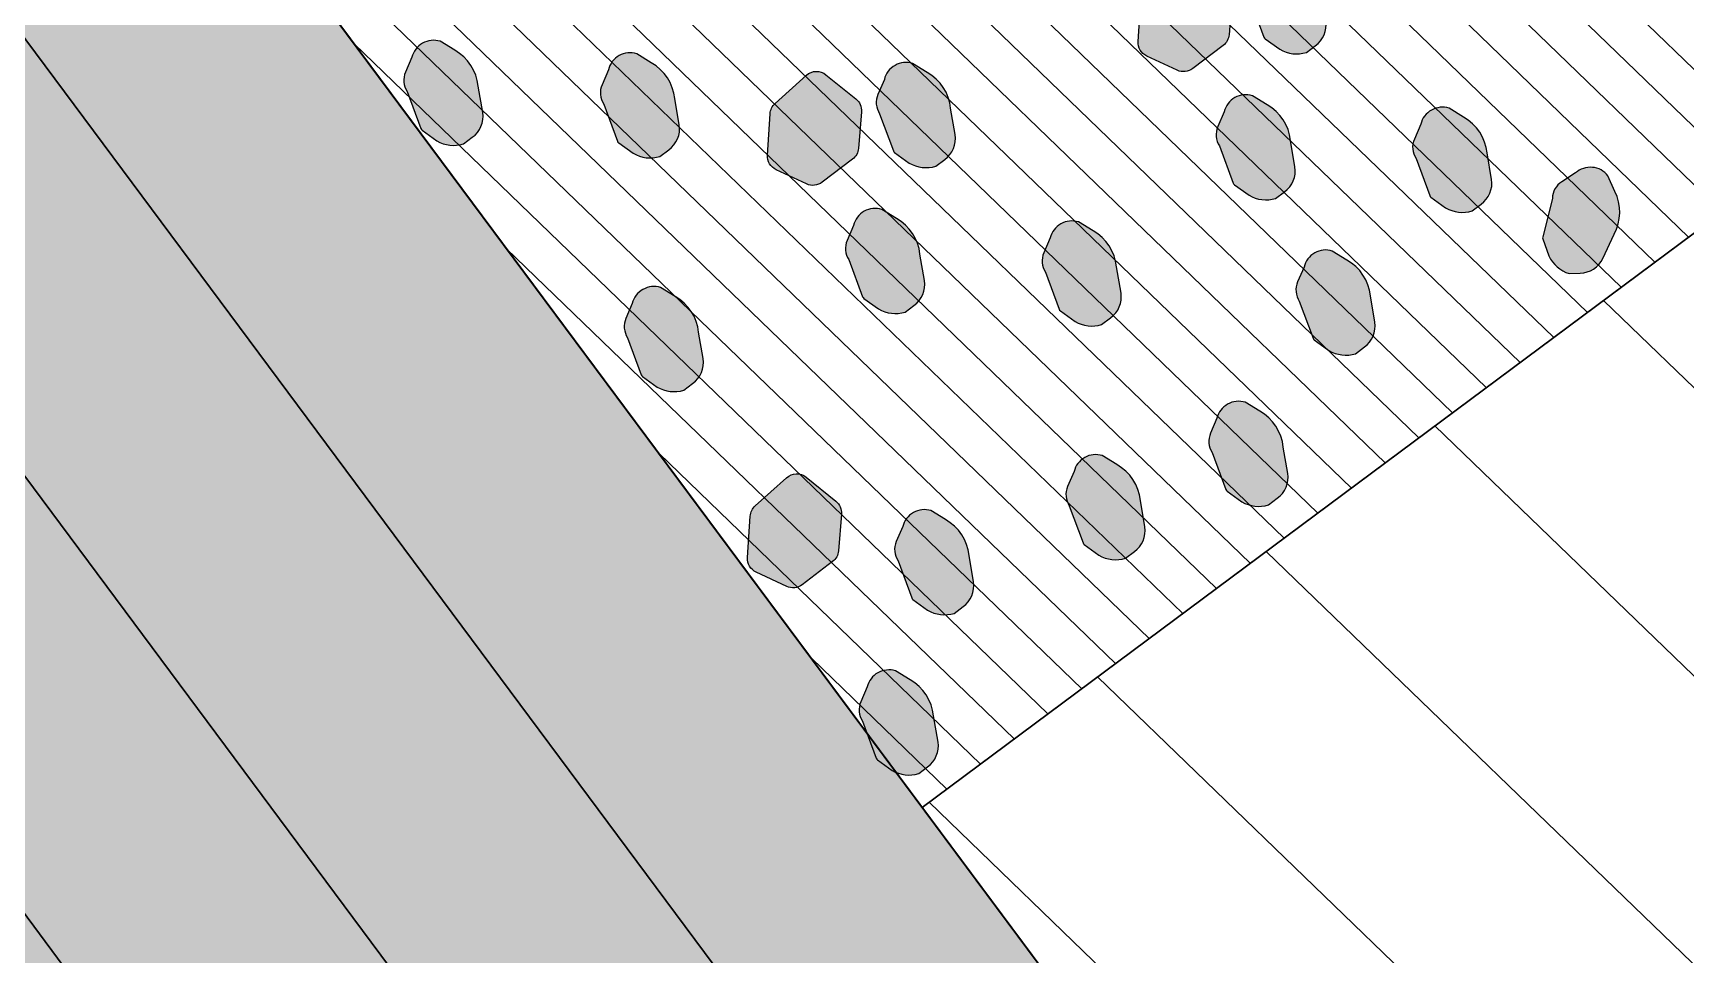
# Model space of a CAD drawing. Header units: millimetres. Extents: x 60.6 to 115.2, y 47.4 to 73.6.
# Drawn here: x 74.136 to 75.402, y 63.367 to 64.073 of the extents above; entities that cross this region are included whole.
import ezdxf

# ---------------------------------------------------------------- set-up
doc = ezdxf.new("R2010")
doc.units = ezdxf.units.MM
doc.layers.add('HATCH', color=252, linetype='Continuous', lineweight=0)
doc.layers.add('paving', color=251, linetype='Continuous', lineweight=30)
doc.layers.add('hatch 3', color=7, linetype='Continuous', true_color=0x57792a)
doc.layers.add('kamni', color=250, linetype='Continuous')

msp = doc.modelspace()

# ---------------------------------------------------------------- hatches: boundary and pattern name
at = {"layer": 'HATCH'}
h = msp.add_hatch(color=254, dxfattribs=at)
h.set_gradient(color1=(241, 224, 197), color2=(229, 198, 148), rotation=45, one_color=1, tint=0.7400000095367432, name='INVSPHERICAL')
h.paths.add_polyline_path([(72.28810694884828, 58.85666559282595), (71.99666243536603, 59.88624360729148), (72.10006690323712, 59.96317771274346), (72.19146111161626, 60.03117604792067), (72.73072178708571, 60.43239215131268), (74.73116627184959, 61.92074570227498), (71.58857777856008, 66.14459010753683), (70.46230397407021, 65.30662952975752), (70.17085946077304, 66.3362075435698), (70.20955975139645, 66.36500100271985), (70.26618778528916, 66.40713290688939), (70.34154037068527, 66.46319609129796), (71.7939574933813, 67.54381102388288), (72.27149397399148, 66.9019707714159), (72.39087809414389, 66.7415107082993), (75.32245297884162, 62.80128238958082), (75.77856147985881, 62.18824274270128), (76.13038718819564, 61.71536598745342), (75.32808687261206, 61.11844538669118), (74.81336000500949, 60.73548271664106), (74.22640784799717, 60.29878360612452), (73.3179974739885, 59.62291590962786), (72.38503187673757, 58.92877884650511)])
at = {"layer": 'hatch 3', "linetype": 'Continuous'}
h = msp.add_hatch(dxfattribs=at)
h.set_pattern_fill('ANSI31', color=41, scale=0.01, angle=91, style=0)
h.set_pattern_definition([(136, (679.4135977810487, -569.1557750629456), (-0.02205540326207316, -0.02283903866075217), [])])
h.paths.add_polyline_path([(74.8171618665184, 63.4804266817373), (74.16054920567979, 64.36295702887924), (75.04307955282184, 65.01956968971785), (75.69969221366034, 64.13703934257592)])
h = msp.add_hatch(dxfattribs=at)
h.set_pattern_fill('ANSI31', color=256, scale=0.05, angle=91, style=0)
h.set_pattern_definition([(136, (-529.2652610559677, -497.6456645938825), (-0.1102770163103658, -0.1141951933037609), [])])
h.paths.add_polyline_path([(75.47377452735702, 62.59789633459548), (74.8171618665184, 63.48042668173741), (75.69969221366046, 64.13703934257603), (76.35630487449896, 63.25450899543409)])
at = {"layer": 'kamni', "linetype": 'ByBlock', "ltscale": 2}
h = msp.add_hatch(color=256, dxfattribs=at)
h.set_gradient(color1=(130, 130, 130), color2=(64, 64, 64), one_color=1, tint=0.25, name='INVSPHERICAL')
edge = h.paths.add_edge_path()
edge.add_line((75.11123042163456, 64.05830968190332), (75.1180296233772, 64.06344102108562))
edge.add_arc((75.10665943812683, 64.07944493779382), 0.0196317717649419, 305.392372169465, 368.8351000335534)
edge.add_line((75.1260582686167, 64.08246020531999), (75.12260751668157, 64.10263986272469))
edge.add_arc((75.08715252616162, 64.09897184335739), 0.03564422420040508, 5.906559590225536, 60.58350178119481)
edge.add_line((75.10465935076058, 64.13002054399533), (75.09347791317066, 64.136916002759))
edge.add_arc((75.08838385046022, 64.12066039027638), 0.01703509354487612, 72.60044114687348, 166.4045270058792)
edge.add_line((75.07182608745256, 64.12466474993391), (75.06693600907329, 64.11324456203067))
edge.add_arc((75.08109805196966, 64.10704545742317), 0.01545937763732717, 156.3597199373562, 213.648947996716)
edge.add_line((75.06822892130947, 64.09847937121151), (75.07872652113201, 64.07007707997911))
edge.add_arc((75.0811489845878, 64.07089384027415), 0.002556448038621741, 198.6321018787561, 234.2104863483453)
edge.add_line((75.07965395019608, 64.06882012410699), (75.09087238014581, 64.06073225796547))
edge.add_arc((75.10381275715122, 64.08272594013272), 0.02551813888817191, 239.5288099973889, 286.8987927332059)
h = msp.add_hatch(color=256, dxfattribs=at)
h.set_gradient(color1=(130, 130, 130), color2=(163, 163, 163), centered=1, one_color=1, tint=0.6399999856948853, name='SPHERICAL')
edge = h.paths.add_edge_path()
edge.add_line((75.05428784451465, 64.1000154088448), (75.05202368496259, 64.07193431997541))
edge.add_arc((75.04054094968353, 64.0728601652919), 0.01151999995829113, 307.2414973704428, 355.39025156837505, ccw=False)
edge.add_line((75.04751257551447, 64.06368918757346), (75.02419510710138, 64.04596363313033))
edge.add_arc((75.01722348123735, 64.0551346108956), 0.01152000001559035, 244.97052524652912, 307.2414973604518, ccw=False)
edge.add_line((75.0123495484927, 64.04469645109805), (74.98900713557123, 64.05559581963928))
edge.add_arc((74.99388106832896, 64.06603397940682), 0.01151999999391073, 176.3479944034461, 244.9705251244554, ccw=False)
edge.add_line((74.98238446171888, 64.06676776160441), (74.98440771179207, 64.0984672374044))
edge.add_arc((74.99590431840738, 64.09773345521842), 0.0115199999984231, 132.0214219802031, 176.3479944626598, ccw=False)
edge.add_line((74.98819273352979, 64.10629160096607), (75.01221078183175, 64.12793381460745))
edge.add_arc((75.01992236670571, 64.11937566885706), 0.01151999999796497, 51.14496387606118, 132.0214219576772, ccw=False)
edge.add_line((75.02714946317599, 64.12834670428003), (75.05003220566266, 64.10991228962587))
edge.add_arc((75.04280510917681, 64.10094125418823), 0.01152000001906038, -4.609748541704789, 51.14496386149659, ccw=False)
h = msp.add_hatch(color=256, dxfattribs=at)
h.set_gradient(color1=(130, 130, 130), color2=(64, 64, 64), one_color=1, tint=0.25, name='INVSPHERICAL')
edge = h.paths.add_edge_path()
edge.add_line((74.46582058323463, 63.98824942651765), (74.47261978494669, 63.99338076565039))
edge.add_arc((74.46124959967187, 64.00938468234608), 0.01963177176890384, 305.3923722487573, 368.8351001129976)
edge.add_line((74.48064843016152, 64.01239994989976), (74.47719767825686, 64.03257960735402))
edge.add_arc((74.44174268776919, 64.0289115879325), 0.03564422417386991, 5.906559682272529, 60.58350187326226)
edge.add_line((74.45924951230529, 64.05996028857555), (74.44806807477062, 64.06685574737332))
edge.add_arc((74.44297401204847, 64.05060013484785), 0.01703509358927651, 72.60044115239825, 166.4045270116866)
edge.add_line((74.42641624899727, 64.05460449451414), (74.42152617064278, 64.04318430659544))
edge.add_arc((74.43568821350902, 64.03698520204057), 0.01545937758862131, 156.3597200712953, 213.6489481306258)
edge.add_line((74.42281908290943, 64.02841911582584), (74.43331668267672, 64.00001682455888))
edge.add_arc((74.43573914616832, 64.00083358488496), 0.002556448082472068, 198.6321022814706, 234.2104867513443)
edge.add_line((74.43424411176557, 63.99875986867175), (74.44546254169052, 63.99067200254524))
edge.add_arc((74.4584029186841, 64.01266568479286), 0.02551813895145151, 239.5288101117863, 286.8987928476483)
h = msp.add_hatch(color=256, dxfattribs=at)
h.set_gradient(color1=(130, 130, 130), color2=(64, 64, 64), one_color=1, tint=0.25, name='INVSPHERICAL')
edge = h.paths.add_edge_path()
edge.add_line((74.6163126966344, 63.97868996970215), (74.62311189834656, 63.98382130883488))
edge.add_arc((74.61174171307209, 63.99982522553023), 0.01963177176842827, 305.3923722485224, 368.8351001128735)
edge.add_line((74.63114054356129, 64.0028404930838), (74.62768979165662, 64.02302015053851))
edge.add_arc((74.59223480116941, 64.01935213111676), 0.03564422417344097, 5.9065596827113, 60.58350187371948)
edge.add_line((74.60974162570506, 64.05040083175959), (74.59856018817038, 64.05729629055782))
edge.add_arc((74.59346612544846, 64.04104067803212), 0.01703509358942549, 72.60044115335668, 166.4045270125197)
edge.add_line((74.57690836239715, 64.04504503769817), (74.57201828404254, 64.03362484977947))
edge.add_arc((74.58618032690867, 64.0274257452246), 0.01545937758851716, 156.3597200711264, 213.6489481308593)
edge.add_line((74.57331119630919, 64.01885965900988), (74.5838087960766, 63.99045736774337))
edge.add_arc((74.58623125956888, 63.99127412806922), 0.002556448083045796, 198.6321022717574, 234.2104867419233)
edge.add_line((74.58473622516544, 63.98920041185579), (74.59595465509028, 63.98111254572927))
edge.add_arc((74.60889503208341, 64.00310622797713), 0.02551813895141688, 239.5288101129252, 286.8987928487737)
h = msp.add_hatch(color=256, dxfattribs=at)
h.set_gradient(color1=(130, 130, 130), color2=(163, 163, 163), centered=1, one_color=1, tint=0.6399999856948853, name='SPHERICAL')
edge = h.paths.add_edge_path()
edge.add_line((74.77058850556205, 64.01297429684212), (74.76832434600999, 63.98489320797273))
edge.add_arc((74.75684161073093, 63.98581905328922), 0.01151999995829113, 307.2414973704428, 355.39025156837505, ccw=False)
edge.add_line((74.76381323656187, 63.97664807557078), (74.74049576814878, 63.95892252112765))
edge.add_arc((74.73352414228475, 63.96809349889293), 0.01152000001559035, 244.97052524652912, 307.2414973604518, ccw=False)
edge.add_line((74.72865020954009, 63.95765533909537), (74.70530779661863, 63.9685547076366))
edge.add_arc((74.71018172937636, 63.97899286740414), 0.01151999999391073, 176.3479944034461, 244.9705251244554, ccw=False)
edge.add_line((74.69868512276628, 63.97972664960173), (74.70070837283947, 64.01142612540173))
edge.add_arc((74.71220497945478, 64.01069234321574), 0.0115199999984231, 132.0214219802031, 176.3479944626598, ccw=False)
edge.add_line((74.70449339457718, 64.0192504889634), (74.72851144287915, 64.04089270260476))
edge.add_arc((74.73622302775311, 64.03233455685438), 0.01151999999796497, 51.14496387606118, 132.0214219576772, ccw=False)
edge.add_line((74.74345012422339, 64.04130559227735), (74.76633286671006, 64.02287117762319))
edge.add_arc((74.75910577022421, 64.01390014218555), 0.01152000001906038, -4.609748541704789, 51.14496386149659, ccw=False)
h = msp.add_hatch(color=256, dxfattribs=at)
h.set_gradient(color1=(130, 130, 130), color2=(64, 64, 64), one_color=1, tint=0.25, name='INVSPHERICAL')
edge = h.paths.add_edge_path()
edge.add_line((74.82753108268196, 63.97126856990064), (74.8343302844246, 63.97639990908294))
edge.add_arc((74.82296009917422, 63.99240382579114), 0.0196317717649419, 305.392372169465, 368.8351000335534)
edge.add_line((74.8423589296641, 63.99541909331731), (74.83890817772897, 64.015598750722))
edge.add_arc((74.80345318720902, 64.01193073135471), 0.03564422420040508, 5.906559590225536, 60.58350178119481)
edge.add_line((74.82096001180798, 64.04297943199265), (74.80977857421806, 64.04987489075631))
edge.add_arc((74.80468451150762, 64.0336192782737), 0.01703509354487612, 72.60044114687348, 166.4045270058792)
edge.add_line((74.78812674849996, 64.03762363793123), (74.78323667012069, 64.02620345002799))
edge.add_arc((74.79739871301706, 64.02000434542049), 0.01545937763732717, 156.3597199373562, 213.648947996716)
edge.add_line((74.78452958235687, 64.01143825920883), (74.79502718217941, 63.98303596797643))
edge.add_arc((74.7974496456352, 63.98385272827147), 0.002556448038621741, 198.6321018787561, 234.2104863483453)
edge.add_line((74.79595461124347, 63.98177901210431), (74.80717304119321, 63.97369114596279))
edge.add_arc((74.82011341819862, 63.99568482813004), 0.02551813888817191, 239.5288099973889, 286.8987927332059)
h = msp.add_hatch(color=256, dxfattribs=at)
h.set_gradient(color1=(130, 130, 130), color2=(64, 64, 64), one_color=1, tint=0.25, name='INVSPHERICAL')
edge = h.paths.add_edge_path()
edge.add_line((75.08769666655746, 63.94659006516042), (75.09449586826952, 63.95172140429315))
edge.add_arc((75.0831256829947, 63.96772532098885), 0.01963177176890384, 305.3923722487573, 368.8351001129976)
edge.add_line((75.10252451348435, 63.97074058854253), (75.09907376157969, 63.99092024599679))
edge.add_arc((75.06361877109202, 63.98725222657527), 0.03564422417386991, 5.906559682272529, 60.58350187326226)
edge.add_line((75.08112559562812, 64.01830092721832), (75.06994415809345, 64.02519638601609))
edge.add_arc((75.0648500953713, 64.00894077349062), 0.01703509358927651, 72.60044115239825, 166.4045270116866)
edge.add_line((75.0482923323201, 64.0129451331569), (75.04340225396561, 64.0015249452382))
edge.add_arc((75.05756429683186, 63.99532584068334), 0.01545937758862131, 156.3597200712953, 213.6489481306258)
edge.add_line((75.04469516623226, 63.98675975446861), (75.05519276599955, 63.95835746320165))
edge.add_arc((75.05761522949115, 63.95917422352773), 0.002556448082472068, 198.6321022814706, 234.2104867513443)
edge.add_line((75.0561201950884, 63.95710050731452), (75.06733862501335, 63.94901264118801))
edge.add_arc((75.08027900200693, 63.97100632343563), 0.02551813895145151, 239.5288101117863, 286.8987928476483)
h = msp.add_hatch(color=256, dxfattribs=at)
h.set_gradient(color1=(130, 130, 130), color2=(64, 64, 64), one_color=1, tint=0.25, name='INVSPHERICAL')
edge = h.paths.add_edge_path()
edge.add_line((75.23818877995723, 63.93703060834491), (75.2449879816694, 63.94216194747764))
edge.add_arc((75.23361779639492, 63.958165864173), 0.01963177176842827, 305.3923722485224, 368.8351001128735)
edge.add_line((75.25301662688412, 63.96118113172656), (75.24956587497945, 63.98136078918128))
edge.add_arc((75.21411088449224, 63.97769276975953), 0.03564422417344097, 5.9065596827113, 60.58350187371948)
edge.add_line((75.23161770902789, 64.00874147040236), (75.22043627149321, 64.01563692920058))
edge.add_arc((75.21534220877129, 63.99938131667489), 0.01703509358942549, 72.60044115335668, 166.4045270125197)
edge.add_line((75.19878444571998, 64.00338567634094), (75.19389436736537, 63.99196548842224))
edge.add_arc((75.2080564102315, 63.98576638386737), 0.01545937758851716, 156.3597200711264, 213.6489481308593)
edge.add_line((75.19518727963202, 63.97720029765264), (75.20568487939943, 63.94879800638614))
edge.add_arc((75.20810734289171, 63.94961476671199), 0.002556448083045796, 198.6321022717574, 234.2104867419233)
edge.add_line((75.20661230848827, 63.94754105049856), (75.21783073841311, 63.93945318437204))
edge.add_arc((75.23077111540624, 63.96144686661989), 0.02551813895141688, 239.5288101129252, 286.8987928487737)
h = msp.add_hatch(color=256, dxfattribs=at)
h.set_gradient(color1=(130, 130, 130), color2=(64, 64, 64), one_color=1, tint=0.25, name='INVSPHERICAL')
edge = h.paths.add_edge_path()
edge.add_line((75.31235637268583, 63.88904899108286), (75.32086561913854, 63.88943951650401))
edge.add_arc((75.32053042531163, 63.90906842653271), 0.019631771795139, 270.9783184650939, 334.4210463293718)
edge.add_line((75.33823811037041, 63.90059232166834), (75.34679625102251, 63.91919029174971))
edge.add_arc((75.31547372178409, 63.93620234262187), 0.0356442241151161, 331.4925058023415, 386.1694479933074)
edge.add_line((75.34746418721534, 63.95192242004725), (75.3421368840967, 63.96393040647456))
edge.add_arc((75.32874723587895, 63.95339894252993), 0.01703509354867882, 38.18638721417508, 131.9904730736476)
edge.add_line((75.31735063854171, 63.96606037931053), (75.30686210615886, 63.95940273350755))
edge.add_arc((75.3150418919679, 63.94628467493976), 0.01545937762231983, 121.9456662770571, 179.234894336606)
edge.add_line((75.29958389267529, 63.94649110734974), (75.29219204372521, 63.91712700820483))
edge.add_arc((75.29465212316325, 63.91643171275109), 0.002556448045520293, 164.218047265119, 199.7964317348159)
edge.add_line((75.29224675643445, 63.91556589665663), (75.29693066527875, 63.90255329709964))
edge.add_arc((75.32003630707743, 63.91338402802762), 0.02551813894787653, 205.1147562789811, 252.4847390148752)
h = msp.add_hatch(color=256, dxfattribs=at)
h.set_gradient(color1=(130, 130, 130), color2=(64, 64, 64), one_color=1, tint=0.25, name='INVSPHERICAL')
edge = h.paths.add_edge_path()
edge.add_line((74.80399732760486, 63.85954895315774), (74.81079652931692, 63.86468029229047))
edge.add_arc((74.7994263440421, 63.88068420898617), 0.01963177176890384, 305.3923722487573, 368.8351001129976)
edge.add_line((74.81882517453175, 63.88369947653985), (74.81537442262709, 63.90387913399411))
edge.add_arc((74.77991943213942, 63.90021111457258), 0.03564422417386991, 5.906559682272529, 60.58350187326226)
edge.add_line((74.79742625667552, 63.93125981521564), (74.78624481914085, 63.93815527401341))
edge.add_arc((74.7811507564187, 63.92189966148794), 0.01703509358927651, 72.60044115239825, 166.4045270116866)
edge.add_line((74.7645929933675, 63.92590402115422), (74.75970291501301, 63.91448383323552))
edge.add_arc((74.77386495787925, 63.90828472868066), 0.01545937758862131, 156.3597200712953, 213.6489481306258)
edge.add_line((74.76099582727966, 63.89971864246593), (74.77149342704695, 63.87131635119897))
edge.add_arc((74.77391589053855, 63.87213311152505), 0.002556448082472068, 198.6321022814706, 234.2104867513443)
edge.add_line((74.7724208561358, 63.87005939531184), (74.78363928606075, 63.86197152918533))
edge.add_arc((74.79657966305433, 63.88396521143295), 0.02551813895145151, 239.5288101117863, 286.8987928476483)
h = msp.add_hatch(color=256, dxfattribs=at)
h.set_gradient(color1=(130, 130, 130), color2=(64, 64, 64), one_color=1, tint=0.25, name='INVSPHERICAL')
edge = h.paths.add_edge_path()
edge.add_line((74.95448944100463, 63.84998949634223), (74.9612886427168, 63.85512083547496))
edge.add_arc((74.94991845744232, 63.87112475217032), 0.01963177176842827, 305.3923722485224, 368.8351001128735)
edge.add_line((74.96931728793152, 63.87414001972388), (74.96586653602685, 63.8943196771786))
edge.add_arc((74.93041154553964, 63.89065165775685), 0.03564422417344097, 5.9065596827113, 60.58350187371948)
edge.add_line((74.94791837007529, 63.92170035839968), (74.93673693254061, 63.9285958171979))
edge.add_arc((74.93164286981869, 63.9123402046722), 0.01703509358942549, 72.60044115335668, 166.4045270125197)
edge.add_line((74.91508510676738, 63.91634456433826), (74.91019502841277, 63.90492437641956))
edge.add_arc((74.9243570712789, 63.89872527186469), 0.01545937758851716, 156.3597200711264, 213.6489481308593)
edge.add_line((74.91148794067942, 63.89015918564996), (74.92198554044683, 63.86175689438346))
edge.add_arc((74.9244080039391, 63.86257365470931), 0.002556448083045796, 198.6321022717574, 234.2104867419233)
edge.add_line((74.92291296953567, 63.86049993849588), (74.93413139946051, 63.85241207236936))
edge.add_arc((74.94707177645364, 63.87440575461721), 0.02551813895141688, 239.5288101129252, 286.8987928487737)
h = msp.add_hatch(color=256, dxfattribs=at)
h.set_gradient(color1=(130, 130, 130), color2=(64, 64, 64), one_color=1, tint=0.25, name='INVSPHERICAL')
edge = h.paths.add_edge_path()
edge.add_line((75.14883760917064, 63.82772767409142), (75.15563681091317, 63.83285901327372))
edge.add_arc((75.14426662566325, 63.84886292998181), 0.01963177176458585, 305.3923721685752, 368.8351000327227)
edge.add_line((75.16366545615278, 63.85187819750763), (75.16021470421765, 63.87205785491278))
edge.add_arc((75.1247597136977, 63.86838983554537), 0.03564422420041678, 5.906559590407308, 60.58350178144374)
edge.add_line((75.14226653829655, 63.89943853618342), (75.13108510070663, 63.90633399494709))
edge.add_arc((75.12599103799619, 63.89007838246448), 0.01703509354487612, 72.60044114687348, 166.4045270058792)
edge.add_line((75.10943327498853, 63.89408274212201), (75.10454319660926, 63.88266255421877))
edge.add_arc((75.11870523950597, 63.87646344961104), 0.01545937763773078, 156.3597199370911, 213.6489479967171)
edge.add_line((75.10583610884544, 63.86789736339915), (75.11633370866798, 63.83949507216721))
edge.add_arc((75.11875617212377, 63.84031183246225), 0.002556448038621741, 198.6321018787561, 234.2104863483453)
edge.add_line((75.11726113773204, 63.83823811629509), (75.12847956768167, 63.83015025015311))
edge.add_arc((75.14141994468662, 63.85214393232081), 0.02551813888833325, 239.5288099987867, 286.8987927346714)
h = msp.add_hatch(color=256, dxfattribs=at)
h.set_gradient(color1=(130, 130, 130), color2=(64, 64, 64), one_color=1, tint=0.25, name='INVSPHERICAL')
edge = h.paths.add_edge_path()
edge.add_line((74.63457874140602, 63.79979343270293), (74.64137794314865, 63.80492477188568))
edge.add_arc((74.63000775789862, 63.82092868859354), 0.01963177176446633, 305.39237216923, 368.8351000334294)
edge.add_line((74.64940658838805, 63.82394395611959), (74.64595583645303, 63.84412361352429))
edge.add_arc((74.61050084593262, 63.84045559415722), 0.03564422420083402, 5.906559589786766, 60.58350178073758)
edge.add_line((74.62800767053204, 63.87150429479539), (74.616826232942, 63.87839975355905))
edge.add_arc((74.61173217023156, 63.86214414107656), 0.01703509354476763, 72.60044114675912, 166.404527006161)
edge.add_line((74.59517440722402, 63.86614850073397), (74.59028432884475, 63.85472831283028))
edge.add_arc((74.60444637174112, 63.84852920822266), 0.01545937763737276, 156.3597199369703, 213.6489479961318)
edge.add_line((74.59157724108081, 63.83996312201111), (74.60207484090347, 63.81156083077872))
edge.add_arc((74.60449730435926, 63.81237759107375), 0.002556448038621741, 198.6321018787561, 234.2104863483453)
edge.add_line((74.60300226996753, 63.81030387490659), (74.61422069991715, 63.80221600876507))
edge.add_arc((74.62716107692256, 63.82420969093243), 0.0255181388882699, 239.5288099975184, 286.8987927333759)
h = msp.add_hatch(color=256, dxfattribs=at)
h.set_gradient(color1=(130, 130, 130), color2=(64, 64, 64), one_color=1, tint=0.25, name='INVSPHERICAL')
edge = h.paths.add_edge_path()
edge.add_line((75.08217628266732, 63.71193764162422), (75.08897548437949, 63.71706898075695))
edge.add_arc((75.07760529910456, 63.73307289745253), 0.01963177176887701, 305.39237224922, 368.8351001133764)
edge.add_line((75.0970041295941, 63.73608816500632), (75.09355337768955, 63.75626782246059))
edge.add_arc((75.05809838720188, 63.75259980303906), 0.03564422417386991, 5.906559682272529, 60.58350187326226)
edge.add_line((75.07560521173798, 63.78364850368212), (75.0644237742033, 63.79054396247989))
edge.add_arc((75.05932971148115, 63.77428834995442), 0.01703509358927651, 72.60044115239825, 166.4045270116866)
edge.add_line((75.04277194842996, 63.7782927096207), (75.03788187007547, 63.766872521702))
edge.add_arc((75.05204391294171, 63.76067341714713), 0.01545937758862131, 156.3597200712953, 213.6489481306258)
edge.add_line((75.03917478234212, 63.7521073309324), (75.0496723821094, 63.72370503966545))
edge.add_arc((75.05209484560112, 63.72452179999175), 0.002556448082652441, 198.6321022854854, 234.2104867543244)
edge.add_line((75.05059981119837, 63.72244808377832), (75.06181824112309, 63.7143602176518))
edge.add_arc((75.07475861811679, 63.73635389989954), 0.02551813895160715, 239.5288101116957, 286.8987928475742)
h = msp.add_hatch(color=256, dxfattribs=at)
h.set_gradient(color1=(130, 130, 130), color2=(64, 64, 64), one_color=1, tint=0.25, name='INVSPHERICAL')
edge = h.paths.add_edge_path()
edge.add_line((74.97275548577625, 63.67109295934301), (74.97955468751888, 63.67622429852577))
edge.add_arc((74.96818450226885, 63.69222821523363), 0.01963177176446633, 305.39237216923, 368.8351000334294)
edge.add_line((74.98758333275828, 63.69524348275968), (74.98413258082326, 63.71542314016438))
edge.add_arc((74.94867759030285, 63.71175512079731), 0.03564422420083402, 5.906559589786766, 60.58350178073758)
edge.add_line((74.96618441490227, 63.74280382143547), (74.95500297731223, 63.74969928019914))
edge.add_arc((74.94990891460179, 63.73344366771664), 0.01703509354476763, 72.60044114675912, 166.404527006161)
edge.add_line((74.93335115159425, 63.73744802737406), (74.92846107321498, 63.72602783947036))
edge.add_arc((74.94262311611135, 63.71982873486274), 0.01545937763737276, 156.3597199369703, 213.6489479961318)
edge.add_line((74.92975398545104, 63.7112626486512), (74.9402515852737, 63.6828603574188))
edge.add_arc((74.94267404872949, 63.68367711771384), 0.002556448038621741, 198.6321018787561, 234.2104863483453)
edge.add_line((74.94117901433776, 63.68160340154668), (74.95239744428739, 63.67351553540516))
edge.add_arc((74.96533782129279, 63.69550921757252), 0.0255181388882699, 239.5288099975184, 286.8987927333759)
h = msp.add_hatch(color=256, dxfattribs=at)
h.set_gradient(color1=(130, 130, 130), color2=(163, 163, 163), centered=1, one_color=1, tint=0.6399999856948853, name='SPHERICAL')
edge = h.paths.add_edge_path()
edge.add_line((74.75532275680882, 63.70489159018734), (74.75305859725688, 63.67681050131796))
edge.add_arc((74.74157586197782, 63.67773634663456), 0.01151999995830027, 307.2414973696505, 355.39025156781145, ccw=False)
edge.add_line((74.74854748780865, 63.66856536891601), (74.72523001939555, 63.65083981447287))
edge.add_arc((74.71825839353153, 63.66001079223815), 0.01152000001559035, 244.97052524652912, 307.2414973604518, ccw=False)
edge.add_line((74.71338446078687, 63.6495726324406), (74.6900420478654, 63.66047200098183))
edge.add_arc((74.69491598062314, 63.67091016074949), 0.01151999999401374, 176.3479944040464, 244.9705251246946, ccw=False)
edge.add_line((74.68341937401294, 63.67164394294696), (74.68544262408636, 63.70334341874695))
edge.add_arc((74.69693923070156, 63.70260963656108), 0.01151999999830241, 132.0214219805816, 176.3479944631881, ccw=False)
edge.add_line((74.68922764582396, 63.71116778230862), (74.71324569412593, 63.73280999594999))
edge.add_arc((74.72095727899989, 63.72425185019961), 0.01151999999796497, 51.144963875620874, 132.0214219576772, ccw=False)
edge.add_line((74.72818437547028, 63.73322288562258), (74.75106711795684, 63.71478847096841))
edge.add_arc((74.74384002147087, 63.70581743553078), 0.0115200000191317, -4.609748541659485, 51.14496386105628, ccw=False)
h = msp.add_hatch(color=256, dxfattribs=at)
h.set_gradient(color1=(130, 130, 130), color2=(64, 64, 64), one_color=1, tint=0.25, name='INVSPHERICAL')
edge = h.paths.add_edge_path()
edge.add_line((74.84160451514083, 63.62896694534584), (74.848403716853, 63.63409828447857))
edge.add_arc((74.83703353157807, 63.65010220117415), 0.01963177176887701, 305.39237224922, 368.8351001133764)
edge.add_line((74.85643236206761, 63.65311746872794), (74.85298161016306, 63.67329712618221))
edge.add_arc((74.81752661967539, 63.66962910676068), 0.03564422417386991, 5.906559682272529, 60.58350187326226)
edge.add_line((74.83503344421149, 63.70067780740374), (74.82385200667682, 63.70757326620151))
edge.add_arc((74.81875794395467, 63.69131765367604), 0.01703509358927651, 72.60044115239825, 166.4045270116866)
edge.add_line((74.80220018090347, 63.69532201334232), (74.79731010254898, 63.68390182542362))
edge.add_arc((74.81147214541522, 63.67770272086875), 0.01545937758862131, 156.3597200712953, 213.6489481306258)
edge.add_line((74.79860301481563, 63.66913663465402), (74.80910061458292, 63.64073434338707))
edge.add_arc((74.81152307807463, 63.64155110371337), 0.002556448082652441, 198.6321022854854, 234.2104867543244)
edge.add_line((74.81002804367188, 63.63947738749994), (74.8212464735966, 63.63138952137342))
edge.add_arc((74.8341868505903, 63.65338320362116), 0.02551813895160715, 239.5288101116957, 286.8987928475742)
h = msp.add_hatch(color=256, dxfattribs=at)
h.set_gradient(color1=(130, 130, 130), color2=(64, 64, 64), one_color=1, tint=0.25, name='INVSPHERICAL')
edge = h.paths.add_edge_path()
edge.add_line((74.81441512449123, 63.506298352258), (74.8212143262034, 63.51142969139073))
edge.add_arc((74.80984414092848, 63.52743360808631), 0.01963177176887701, 305.39237224922, 368.8351001133764)
edge.add_line((74.82924297141801, 63.5304488756401), (74.82579221951346, 63.55062853309437))
edge.add_arc((74.7903372290258, 63.54696051367284), 0.03564422417386991, 5.906559682272529, 60.58350187326226)
edge.add_line((74.8078440535619, 63.5780092143159), (74.79666261602722, 63.58490467311367))
edge.add_arc((74.79156855330496, 63.5686490605882), 0.0170350935893105, 72.60044115203335, 166.4045270115967)
edge.add_line((74.77501079025387, 63.57265342025448), (74.77012071189938, 63.56123323233578))
edge.add_arc((74.78428275476551, 63.55503412778091), 0.01545937758851716, 156.3597200711264, 213.6489481308593)
edge.add_line((74.77141362416603, 63.54646804156619), (74.78191122393332, 63.51806575029923))
edge.add_arc((74.78433368742503, 63.51888251062553), 0.002556448082652441, 198.6321022854854, 234.2104867543244)
edge.add_line((74.78283865302228, 63.5168087944121), (74.794057082947, 63.50872092828558))
edge.add_arc((74.80699745994059, 63.53071461053332), 0.02551813895154949, 239.5288101119158, 286.8987928478184)

# ---------------------------------------------------------------- linework, layer by layer
at = {"layer": 'Defpoints'}
for p, q in [((76.13038718819553, 61.71536598745365), (72.83499384069682, 66.14459010753592)), ((74.8171618665184, 63.48042668173741), (78.39797170044721, 66.14459010753615))]:
    msp.add_line(p, q, dxfattribs=at)
at = {"layer": 'Defpoints', "color": 6}
msp.add_lwpolyline([(72.28810694884828, 58.85666559282595), (71.99666243536603, 59.88624360729148), (72.10006690323712, 59.96317771274346), (72.19146111161626, 60.03117604792067), (72.73072178708571, 60.43239215131268), (74.73116627184959, 61.92074570227498), (71.58857777856008, 66.14459010753683), (70.46230397407021, 65.30662952975752), (70.17085946077304, 66.3362075435698), (70.20955975139645, 66.36500100271985), (70.26618778528916, 66.40713290688939), (70.34154037068527, 66.46319609129796), (71.7939574933813, 67.54381102388288), (72.27149397399148, 66.9019707714159), (72.39087809414389, 66.7415107082993), (75.32245297884162, 62.80128238958082), (75.77856147985881, 62.18824274270128), (76.13038718819564, 61.71536598745342), (75.32808687261206, 61.11844538669118), (74.81336000500949, 60.73548271664106), (74.22640784799717, 60.29878360612452), (73.3179974739885, 59.62291590962786), (72.38503187673757, 58.92877884650511), (72.28810694884828, 58.85666559282595)], close=True, dxfattribs=at)
at = {"layer": 'Defpoints'}
msp.add_lwpolyline([(74.8171618665184, 63.4804266817373), (74.16054920567979, 64.36295702887924), (75.04307955282184, 65.01956968971785), (75.69969221366034, 64.13703934257592), (74.81716186651852, 63.48042668173741)], close=True, dxfattribs=at)
at = {"layer": 'hatch 3', "linetype": 'Continuous'}
msp.add_lwpolyline([(75.47377452735702, 62.59789633459548), (74.8171618665184, 63.48042668173741), (75.69969221366046, 64.13703934257603), (76.35630487449896, 63.25450899543409), (75.47377452735714, 62.59789633459559)], close=True, dxfattribs=at)
at = {"layer": 'kamni'}
for points in [[(75.11123042163456, 64.05830968190332), (75.1180296233772, 64.06344102108562, 0.2841157258522438), (75.1260582686167, 64.08246020531999), (75.12260751668157, 64.10263986272469, 0.2432049483606517), (75.10465935076058, 64.13002054399533), (75.09347791317066, 64.136916002759, 0.4337962987139013), (75.07182608745256, 64.12466474993391), (75.06693600907329, 64.11324456203067, 0.2553114715337171), (75.06822892130947, 64.09847937121151), (75.07872652113201, 64.07007707997911, 0.1564991940563422), (75.07965395019608, 64.06882012410699), (75.09087238014581, 64.06073225796547, 0.2096850641670248)], [(74.46582058323463, 63.98824942651765), (74.47261978494669, 63.99338076565039, 0.2841157258522438), (74.48064843016152, 64.01239994989976), (74.47719767825686, 64.03257960735402, 0.2432049483606517), (74.45924951230529, 64.05996028857555), (74.44806807477062, 64.06685574737332, 0.4337962987139013), (74.42641624899727, 64.05460449451414), (74.42152617064278, 64.04318430659544, 0.2553114715337171), (74.42281908290943, 64.02841911582584), (74.43331668267672, 64.00001682455888, 0.1564991940563422), (74.43424411176557, 63.99875986867175), (74.44546254169052, 63.99067200254524, 0.2096850641670248)], [(74.6163126966344, 63.97868996970215), (74.62311189834656, 63.98382130883488, 0.2841157258522438), (74.63114054356129, 64.0028404930838), (74.62768979165662, 64.02302015053851, 0.2432049483606517), (74.60974162570506, 64.05040083175959), (74.59856018817038, 64.05729629055782, 0.4337962987139013), (74.57690836239715, 64.04504503769817), (74.57201828404254, 64.03362484977947, 0.2553114715337171), (74.57331119630919, 64.01885965900988), (74.5838087960766, 63.99045736774337, 0.1564991940563422), (74.58473622516544, 63.98920041185579), (74.59595465509028, 63.98111254572927, 0.2096850641670248)], [(74.82753108268196, 63.97126856990064), (74.8343302844246, 63.97639990908294, 0.2841157258522438), (74.8423589296641, 63.99541909331731), (74.83890817772897, 64.015598750722, 0.2432049483606517), (74.82096001180798, 64.04297943199265), (74.80977857421806, 64.04987489075631, 0.4337962987139013), (74.78812674849996, 64.03762363793123), (74.78323667012069, 64.02620345002799, 0.2553114715337171), (74.78452958235687, 64.01143825920883), (74.79502718217941, 63.98303596797643, 0.1564991940563422), (74.79595461124347, 63.98177901210431), (74.80717304119321, 63.97369114596279, 0.2096850641670248)], [(75.08769666655746, 63.94659006516042), (75.09449586826952, 63.95172140429315, 0.2841157258522438), (75.10252451348435, 63.97074058854253), (75.09907376157969, 63.99092024599679, 0.2432049483606517), (75.08112559562812, 64.01830092721832), (75.06994415809345, 64.02519638601609, 0.4337962987139013), (75.0482923323201, 64.0129451331569), (75.04340225396561, 64.0015249452382, 0.2553114715337171), (75.04469516623226, 63.98675975446861), (75.05519276599955, 63.95835746320165, 0.1564991940563422), (75.0561201950884, 63.95710050731452), (75.06733862501335, 63.94901264118801, 0.2096850641670248)], [(75.23818877995723, 63.93703060834491), (75.2449879816694, 63.94216194747764, 0.2841157258522438), (75.25301662688412, 63.96118113172656), (75.24956587497945, 63.98136078918128, 0.2432049483606517), (75.23161770902789, 64.00874147040236), (75.22043627149321, 64.01563692920058, 0.4337962987139013), (75.19878444571998, 64.00338567634094), (75.19389436736537, 63.99196548842224, 0.2553114715337171), (75.19518727963202, 63.97720029765264), (75.20568487939943, 63.94879800638614, 0.1564991940563422), (75.20661230848827, 63.94754105049856), (75.21783073841311, 63.93945318437204, 0.2096850641670248)], [(75.31235637268583, 63.88904899108286), (75.32086561913854, 63.88943951650401, 0.2841157258522438), (75.33823811037041, 63.90059232166834), (75.34679625102251, 63.91919029174971, 0.2432049483606517), (75.34746418721534, 63.95192242004725), (75.3421368840967, 63.96393040647456, 0.4337962987139013), (75.31735063854171, 63.96606037931053), (75.30686210615886, 63.95940273350755, 0.2553114715337171), (75.29958389267529, 63.94649110734974), (75.29219204372521, 63.91712700820483, 0.1564991940563422), (75.29224675643445, 63.91556589665663), (75.29693066527875, 63.90255329709964, 0.2096850641670248)], [(74.80399732760486, 63.85954895315774), (74.81079652931692, 63.86468029229047, 0.2841157258522438), (74.81882517453175, 63.88369947653985), (74.81537442262709, 63.90387913399411, 0.2432049483606517), (74.79742625667552, 63.93125981521564), (74.78624481914085, 63.93815527401341, 0.4337962987139013), (74.7645929933675, 63.92590402115422), (74.75970291501301, 63.91448383323552, 0.2553114715337171), (74.76099582727966, 63.89971864246593), (74.77149342704695, 63.87131635119897, 0.1564991940563422), (74.7724208561358, 63.87005939531184), (74.78363928606075, 63.86197152918533, 0.2096850641670248)], [(74.95448944100463, 63.84998949634223), (74.9612886427168, 63.85512083547496, 0.2841157258522438), (74.96931728793152, 63.87414001972388), (74.96586653602685, 63.8943196771786, 0.2432049483606517), (74.94791837007529, 63.92170035839968), (74.93673693254061, 63.9285958171979, 0.4337962987139013), (74.91508510676738, 63.91634456433826), (74.91019502841277, 63.90492437641956, 0.2553114715337171), (74.91148794067942, 63.89015918564996), (74.92198554044683, 63.86175689438346, 0.1564991940563422), (74.92291296953567, 63.86049993849588), (74.93413139946051, 63.85241207236936, 0.2096850641670248)], [(75.14883760917064, 63.82772767409142), (75.15563681091317, 63.83285901327372, 0.2841157258522438), (75.16366545615278, 63.85187819750763), (75.16021470421765, 63.87205785491278, 0.2432049483606517), (75.14226653829655, 63.89943853618342), (75.13108510070663, 63.90633399494709, 0.4337962987139013), (75.10943327498853, 63.89408274212201), (75.10454319660926, 63.88266255421877, 0.2553114715337171), (75.10583610884544, 63.86789736339915), (75.11633370866798, 63.83949507216721, 0.1564991940563422), (75.11726113773204, 63.83823811629509), (75.12847956768167, 63.83015025015311, 0.2096850641670248)], [(74.63457874140602, 63.79979343270293), (74.64137794314865, 63.80492477188568, 0.2841157258522438), (74.64940658838805, 63.82394395611959), (74.64595583645303, 63.84412361352429, 0.2432049483606517), (74.62800767053204, 63.87150429479539), (74.616826232942, 63.87839975355905, 0.4337962987139013), (74.59517440722402, 63.86614850073397), (74.59028432884475, 63.85472831283028, 0.2553114715337171), (74.59157724108081, 63.83996312201111), (74.60207484090347, 63.81156083077872, 0.1564991940563422), (74.60300226996753, 63.81030387490659), (74.61422069991715, 63.80221600876507, 0.2096850641670248)], [(75.08217628266732, 63.71193764162422), (75.08897548437949, 63.71706898075695, 0.2841157258522438), (75.0970041295941, 63.73608816500632), (75.09355337768955, 63.75626782246059, 0.2432049483606517), (75.07560521173798, 63.78364850368212), (75.0644237742033, 63.79054396247989, 0.4337962987139013), (75.04277194842996, 63.7782927096207), (75.03788187007547, 63.766872521702, 0.2553114715337171), (75.03917478234212, 63.7521073309324), (75.0496723821094, 63.72370503966545, 0.1564991940563422), (75.05059981119837, 63.72244808377832), (75.06181824112309, 63.7143602176518, 0.2096850641670248)], [(74.97275548577625, 63.67109295934301), (74.97955468751888, 63.67622429852577, 0.2841157258522438), (74.98758333275828, 63.69524348275968), (74.98413258082326, 63.71542314016438, 0.2432049483606517), (74.96618441490227, 63.74280382143547), (74.95500297731223, 63.74969928019914, 0.4337962987139013), (74.93335115159425, 63.73744802737406), (74.92846107321498, 63.72602783947036, 0.2553114715337171), (74.92975398545104, 63.7112626486512), (74.9402515852737, 63.6828603574188, 0.1564991940563422), (74.94117901433776, 63.68160340154668), (74.95239744428739, 63.67351553540516, 0.2096850641670248)], [(74.84160451514083, 63.62896694534584), (74.848403716853, 63.63409828447857, 0.2841157258522438), (74.85643236206761, 63.65311746872794), (74.85298161016306, 63.67329712618221, 0.2432049483606517), (74.83503344421149, 63.70067780740374), (74.82385200667682, 63.70757326620151, 0.4337962987139013), (74.80220018090347, 63.69532201334232), (74.79731010254898, 63.68390182542362, 0.2553114715337171), (74.79860301481563, 63.66913663465402), (74.80910061458292, 63.64073434338707, 0.1564991940563422), (74.81002804367188, 63.63947738749994), (74.8212464735966, 63.63138952137342, 0.2096850641670248)], [(74.81441512449123, 63.506298352258), (74.8212143262034, 63.51142969139073, 0.2841157258522438), (74.82924297141801, 63.5304488756401), (74.82579221951346, 63.55062853309437, 0.2432049483606517), (74.8078440535619, 63.5780092143159), (74.79666261602722, 63.58490467311367, 0.4337962987139013), (74.77501079025387, 63.57265342025448), (74.77012071189938, 63.56123323233578, 0.2553114715337171), (74.77141362416603, 63.54646804156619), (74.78191122393332, 63.51806575029923, 0.1564991940563422), (74.78283865302228, 63.5168087944121), (74.794057082947, 63.50872092828558, 0.2096850641670248)]]:
    msp.add_lwpolyline(points, format="xyb", close=True, dxfattribs=at)
at = {"layer": 'kamni', "linetype": 'ByBlock', "ltscale": 2}
for points in [[(75.05428784451465, 64.1000154088448), (75.05202368496259, 64.07193431997541, -0.213235042842403), (75.04751257551447, 64.06368918757346), (75.02419510710138, 64.04596363313033, -0.2785982335654852), (75.0123495484927, 64.04469645109805), (74.98900713557123, 64.05559581963928, -0.3087033563484225), (74.98238446171888, 64.06676776160441), (74.98440771179207, 64.0984672374044, -0.1958595006723922), (74.98819273352979, 64.10629160096607), (75.01221078183175, 64.12793381460745, -0.3683071794997488), (75.02714946317599, 64.12834670428003), (75.05003220566266, 64.10991228962587, -0.248191503945889)], [(74.77058850556205, 64.01297429684212), (74.76832434600999, 63.98489320797273, -0.213235042842403), (74.76381323656187, 63.97664807557078), (74.74049576814878, 63.95892252112765, -0.2785982335654852), (74.72865020954009, 63.95765533909537), (74.70530779661863, 63.9685547076366, -0.3087033563484225), (74.69868512276628, 63.97972664960173), (74.70070837283947, 64.01142612540173, -0.1958595006723922), (74.70449339457718, 64.0192504889634), (74.72851144287915, 64.04089270260476, -0.3683071794997488), (74.74345012422339, 64.04130559227735), (74.76633286671006, 64.02287117762319, -0.248191503945889)], [(74.75532275680882, 63.70489159018734), (74.75305859725688, 63.67681050131796, -0.213235042842403), (74.74854748780865, 63.66856536891601), (74.72523001939555, 63.65083981447287, -0.2785982335654852), (74.71338446078687, 63.6495726324406), (74.6900420478654, 63.66047200098183, -0.3087033563484225), (74.68341937401294, 63.67164394294696), (74.68544262408636, 63.70334341874695, -0.1958595006723922), (74.68922764582396, 63.71116778230862), (74.71324569412593, 63.73280999594999, -0.3683071794997488), (74.72818437547028, 63.73322288562258), (74.75106711795684, 63.71478847096841, -0.248191503945889)]]:
    msp.add_lwpolyline(points, format="xyb", close=True, dxfattribs=at)
at = {"layer": 'paving', "color": 139}
for p, q in [((75.96992712507893, 61.59598186730125), (72.34980215117946, 66.46166652503018)), ((75.80946706196221, 61.47659774714873), (72.18934208806274, 66.34228240487766)), ((75.6490069988455, 61.35721362699621), (72.02888202494603, 66.22289828472515)), ((76.13038718819553, 61.71536598745365), (74.16054920568013, 64.36295702887946))]:
    msp.add_line(p, q, dxfattribs=at)

doc.saveas('drawing.dxf')
